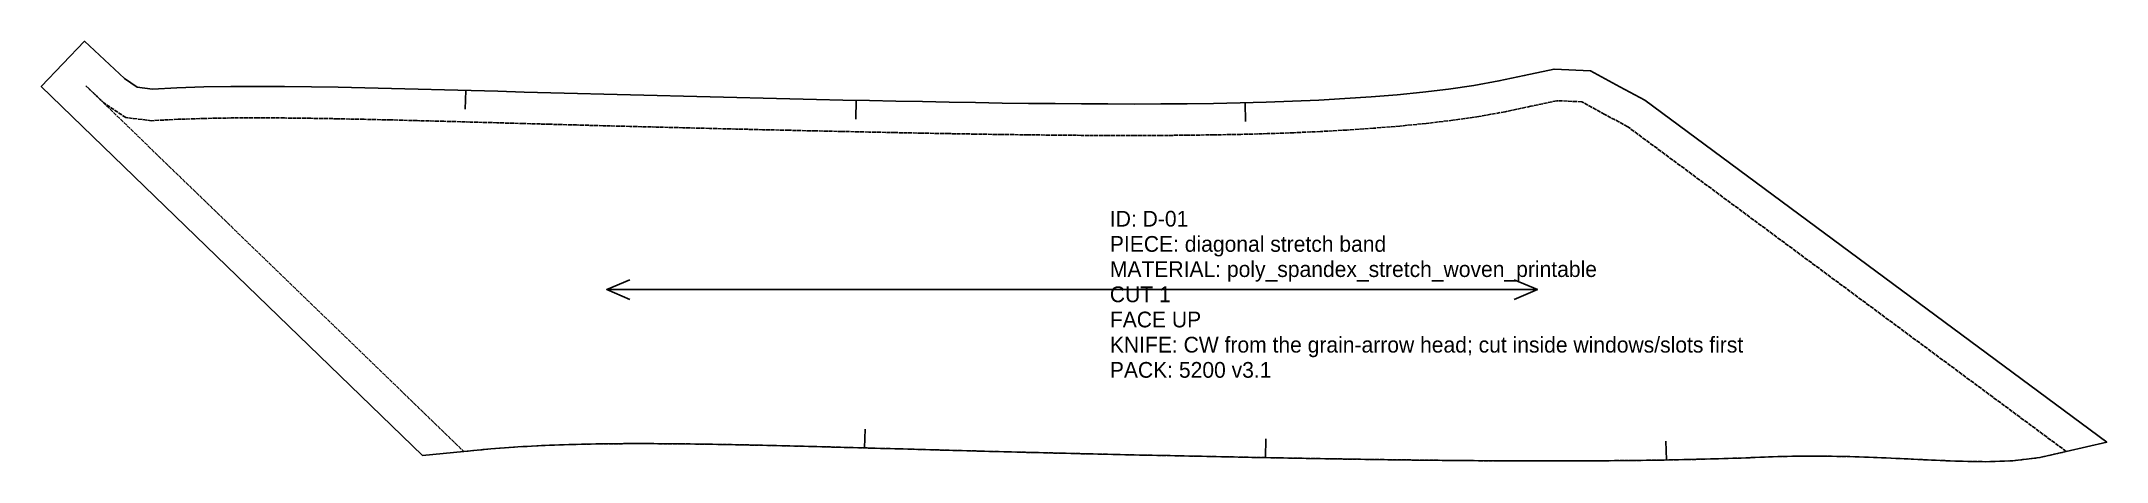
# Model space of a CAD drawing. Header units: millimetres. Extents: x 0 to 656, y 0 to 134.
import ezdxf

# ---------------------------------------------------------------- set-up
doc = ezdxf.new("R2010")
doc.units = ezdxf.units.MM
doc.linetypes.add('DASHED', pattern=[1.524, 1.27, -0.254])
for name, color, linetype in [('CUT', 7, 'Continuous'), ('GRAIN', 5, 'Continuous'), ('NOTCH', 1, 'Continuous'), ('SEW', 3, 'Continuous'), ('TEXT', 2, 'Continuous')]:
    doc.layers.add(name, color=color, linetype=linetype)

# ---------------------------------------------------------------- blocks, each defined once
blk = doc.blocks.new('D-01_0')
at = {"layer": 'CUT'}
blk.add_lwpolyline([(-13.06, -1.27), (0, 0), (0, 0), (8.59, 0.84), (17.18, 1.47), (25.8, 1.93), (34.42, 2.23), (43.05, 2.41), (51.68, 2.49), (60.31, 2.49), (68.94, 2.42), (77.57, 2.3), (86.2, 2.15), (94.83, 1.97), (103.46, 1.76), (109.78, 1.6), (112.09, 1.54), (120.71, 1.31), (127.52, 1.12), (129.34, 1.07), (137.97, 0.83), (139.36, 0.79), (146.6, 0.59), (149.88, 0.5), (155.22, 0.35), (160.65, 0.2), (163.85, 0.12), (168.16, 0), (172.48, -0.11), (181.11, -0.34), (189.73, -0.55), (198.36, -0.76), (206.99, -0.96), (215.62, -1.15), (224.25, -1.33), (232.88, -1.51), (237.19, -1.6), (241.51, -1.69), (250.14, -1.87), (258.77, -2.03), (267.4, -2.19), (276.02, -2.34), (276.54, -2.35), (284.65, -2.48), (293.28, -2.61), (301.92, -2.72), (310.55, -2.82), (319.18, -2.9), (327.81, -2.96), (336.44, -2.99), (345.07, -3), (353.7, -2.99), (362.33, -2.94), (370.96, -2.86), (379.59, -2.74), (388.22, -2.57), (396.85, -2.35), (405.47, -2.08), (414.1, -1.73), (422.72, -1.47), (431.35, -1.46), (439.98, -1.63), (448.6, -1.93), (457.22, -2.31), (465.84, -2.73), (474.46, -3.09), (483.09, -3.25), (491.71, -2.95), (500.27, -1.93), (508.65, 0), (508.65, 0), (521.47, 2.95), (374.85, 111.57), (366.92, 115.84), (357.62, 120.91), (346.09, 121.45), (336.61, 119.39), (328.58, 117.67), (320.62, 116.26), (312.56, 115.08), (304.42, 114.11), (296.23, 113.3), (287.98, 112.62), (279.7, 112.06), (271.39, 111.6), (263.07, 111.22), (254.73, 110.93), (246.38, 110.7), (238.01, 110.54), (229.64, 110.43), (221.26, 110.36), (212.87, 110.34), (204.47, 110.35), (196.07, 110.39), (187.67, 110.46), (179.26, 110.55), (170.85, 110.66), (162.43, 110.79), (154.02, 110.93), (145.6, 111.09), (137.18, 111.26), (128.75, 111.43), (120.33, 111.61), (111.9, 111.8), (103.47, 112), (95.05, 112.19), (86.62, 112.39), (78.19, 112.59), (69.76, 112.8), (61.34, 113.01), (52.91, 113.22), (44.49, 113.45), (36.06, 113.67), (27.64, 113.91), (19.21, 114.14), (10.78, 114.38), (2.35, 114.61), (-6.09, 114.84), (-14.53, 115.07), (-22.98, 115.28), (-31.44, 115.48), (-39.9, 115.66), (-48.38, 115.8), (-56.87, 115.9), (-65.38, 115.94), (-73.93, 115.9), (-82.5, 115.76), (-91.11, 115.48), (-98.77, 115.08), (-103.68, 115.66), (-107.73, 118.39), (-120.43, 130.26), (-134.1, 115.89)], close=True, dxfattribs=at)
at = {"layer": 'GRAIN'}
for points in [[(52.73, 54.53), (45.36, 51.41), (52.73, 48.3)], [(333.41, 48.3), (340.78, 51.41), (333.41, 54.53)], [(45.36, 51.41), (340.78, 51.41)]]:
    blk.add_lwpolyline(points, dxfattribs=at)
at = {"layer": 'NOTCH'}
for points in [[(0.63, 114.66), (0.47, 108.66)], [(124.52, 111.52), (124.39, 105.52)], [(248.01, 110.74), (248.17, 104.75)], [(127.19, 1.13), (127.35, 7.13)], [(254.43, -1.95), (254.55, 4.05)], [(381.71, -2.69), (381.59, 3.3)]]:
    blk.add_lwpolyline(points, dxfattribs=at)
at = {"layer": 'SEW', "linetype": 'DASHED'}
blk.add_lwpolyline([(0, 0), (8.59, 0.84), (17.18, 1.47), (25.8, 1.93), (34.42, 2.23), (43.05, 2.41), (51.68, 2.49), (60.31, 2.49), (68.94, 2.42), (77.57, 2.3), (86.2, 2.15), (94.83, 1.97), (103.46, 1.76), (112.09, 1.54), (120.71, 1.31), (129.34, 1.07), (137.97, 0.83), (146.6, 0.59), (155.22, 0.35), (163.85, 0.12), (172.48, -0.11), (181.11, -0.34), (189.73, -0.55), (198.36, -0.76), (206.99, -0.96), (215.62, -1.15), (224.25, -1.33), (232.88, -1.51), (241.51, -1.69), (250.14, -1.87), (258.77, -2.03), (267.4, -2.19), (276.02, -2.34), (284.65, -2.48), (293.28, -2.61), (301.92, -2.72), (310.55, -2.82), (319.18, -2.9), (327.81, -2.96), (336.44, -2.99), (345.07, -3), (353.7, -2.99), (362.33, -2.94), (370.96, -2.86), (379.59, -2.74), (388.22, -2.57), (396.85, -2.35), (405.47, -2.08), (414.1, -1.73), (422.72, -1.47), (431.35, -1.46), (439.98, -1.63), (448.6, -1.93), (457.22, -2.31), (465.84, -2.73), (474.46, -3.09), (483.09, -3.25), (491.71, -2.95), (500.27, -1.93), (508.65, 0), (369.47, 103.11), (362.16, 107.05), (354.86, 111.03), (346.93, 111.4), (338.72, 109.61), (330.5, 107.86), (322.21, 106.39), (313.88, 105.17), (305.51, 104.17), (297.13, 103.34), (288.72, 102.65), (280.31, 102.08), (271.89, 101.61), (263.47, 101.23), (255.04, 100.93), (246.61, 100.7), (238.18, 100.54), (229.74, 100.43), (221.31, 100.36), (212.88, 100.34), (204.44, 100.35), (196.01, 100.39), (187.57, 100.46), (179.14, 100.55), (170.71, 100.66), (162.27, 100.79), (153.84, 100.94), (145.41, 101.09), (136.97, 101.26), (128.54, 101.43), (120.11, 101.62), (111.68, 101.8), (103.24, 102), (94.81, 102.19), (86.38, 102.39), (77.95, 102.59), (69.52, 102.8), (61.09, 103.01), (52.65, 103.23), (44.22, 103.45), (35.79, 103.68), (27.36, 103.91), (18.93, 104.14), (10.5, 104.38), (2.07, 104.62), (-6.36, 104.85), (-14.79, 105.07), (-23.22, 105.29), (-31.65, 105.48), (-40.09, 105.66), (-48.52, 105.8), (-56.95, 105.9), (-65.39, 105.94), (-73.82, 105.91), (-82.25, 105.76), (-90.68, 105.49), (-99.1, 105.05), (-107.25, 106.02), (-113.98, 110.53), (-119.96, 116.12)], close=True, dxfattribs=at)
at = {"layer": 'TEXT'}
for s, p in [('ID: D-01', (205.07, 71.41)), ('PIECE: diagonal stretch band', (205.07, 63.41)), ('MATERIAL: poly_spandex_stretch_woven_printable', (205.07, 55.41)), ('CUT 1', (205.07, 47.41)), ('FACE UP', (205.07, 39.41)), ('KNIFE: CW from the grain-arrow head; cut inside windows/slots first', (205.07, 31.41)), ('PACK: 5200 v3.1', (205.07, 23.41))]:
    blk.add_text(s, height=5, dxfattribs=at).set_placement(p)

msp = doc.modelspace()

# ---------------------------------------------------------------- block references
at = {"layer": 'CUT'}
msp.add_blockref('D-01_0', (134.1, 3.25), dxfattribs=at)

doc.saveas('drawing.dxf')
